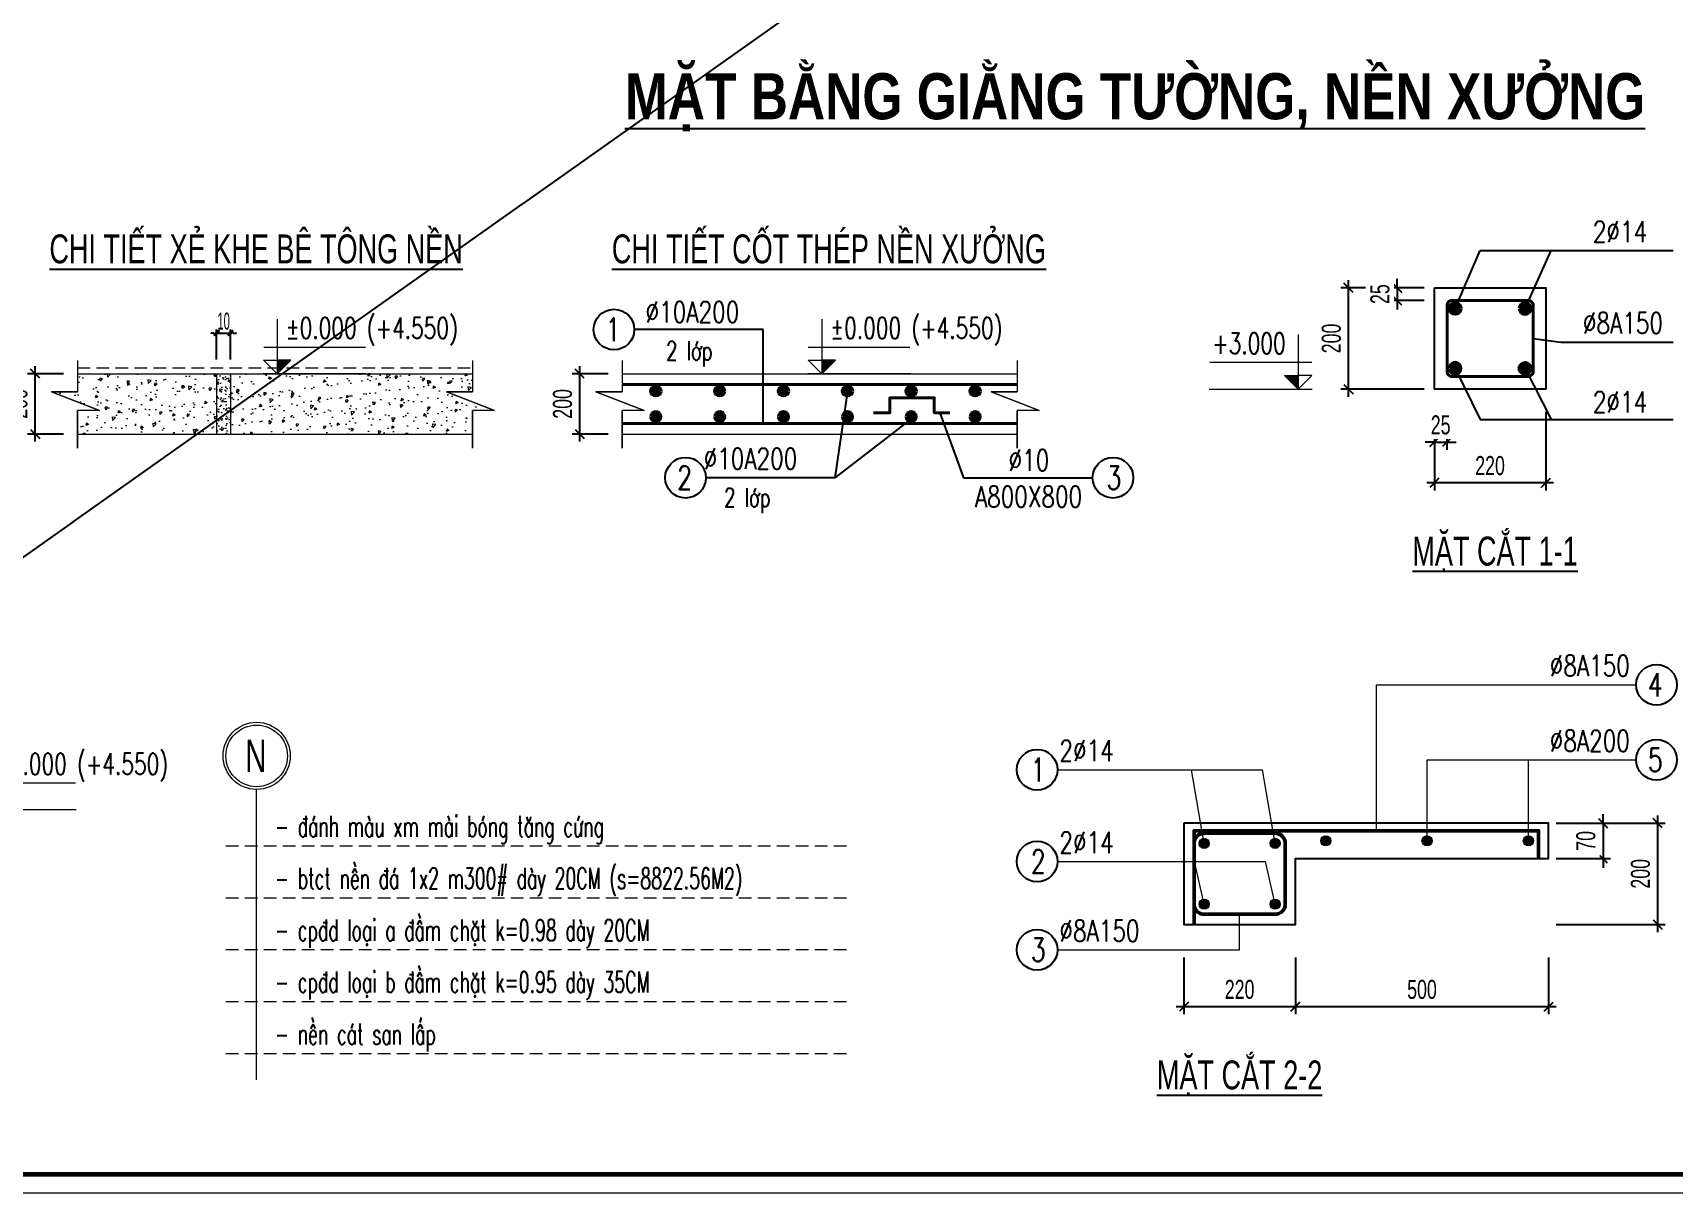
# Model space of a CAD drawing. Header units: inches. Extents: x 541671 to 837720, y 76128 to 1008472.
# Drawn here: x 658698 to 755842, y 171496 to 240202 of the extents above; entities that cross this region are included whole.
import ezdxf
from ezdxf.enums import TextEntityAlignment as Align

# ---------------------------------------------------------------- set-up
doc = ezdxf.new("R2010")
doc.units = ezdxf.units.IN
doc.header["$MEASUREMENT"] = 0
doc.header["$PDMODE"] = 32
doc.header["$PDSIZE"] = -1
doc.linetypes.add('HIDDEN', pattern=[0.375, 0.25, -0.125])
doc.layers.get('0').update_dxf_attribs({"lineweight": 18})
for name, color, linetype in [('DIM', 1, 'Continuous'), ('Khungten_LCDI', 7, 'Continuous'), ('text', 7, 'Continuous')]:
    doc.layers.add(name, color=color, linetype=linetype)
for name, color, linetype, lineweight in [('EG Dim', 8, 'Continuous', 18), ('EG Hatch', 252, 'Continuous', 5), ('EG Net dam2', 6, 'Continuous', 50), ('EG Net khuat', 4, 'HIDDEN', 20), ('EG Net thay', 7, 'Continuous', 20), ('EG Text2', 7, 'Continuous', 25), ('ISO', 153, 'Continuous', 15), ('KCS_SNODE', 6, 'Continuous', 18), ('KCS_STEEL', 4, 'Continuous', 35), ('KICHTHUOC', 4, 'Continuous', 18), ('LC Dim', 8, 'Continuous', 18), ('LC Khac', 4, 'Continuous', 9), ('LC Net dam2', 6, 'Continuous', 40), ('LC Net dam3', 1, 'Continuous', 60), ('LC Net thay', 7, 'Continuous', 25), ('LC Text1', 3, 'Continuous', 20), ('LC Text2', 7, 'Continuous', 25), ('TEXT1', 3, 'Continuous', 15)]:
    doc.layers.add(name, color=color, linetype=linetype, lineweight=lineweight)
doc.layers.add('KCS_Plotter', color=11, linetype='Continuous', plot=False)
doc.styles.add('EG 1', font='VHAVANB_2.TTF')
doc.styles.add('EG Hai', font='VHARIALN_3.TTF', dxfattribs={"width": 0.7})
doc.styles.add('EG Huy', font='vnsimli.shx', dxfattribs={"width": 0.75})
doc.styles.add('HOATBIF', font='hoatbif.shx', dxfattribs={"width": 0.5})
doc.styles.add('Khungten', font='VHAVAN_2.TTF', dxfattribs={"width": 0.8, "height": 5000})
doc.styles.add('LC 1', font='VHAVANB_2.TTF')
doc.styles.add('LC 3', font='vnsimli.shx', dxfattribs={"width": 0.75})
doc.styles.add('LC3', font='VHARIALB_3.TTF', dxfattribs={"width": 0.8})
doc.styles.add('Title', font='VHAVAN_2.TTF', dxfattribs={"width": 0.8})
doc.styles.add('VNISHX', font='vn_vni.shx', dxfattribs={"width": 0.7})
doc.dimstyles.new('1-100', dxfattribs={"dimscale": 60, "dimtxt": 2.2, "dimasz": 0.4, "dimexe": 0.5, "dimexo": 0, "dimgap": 1, "dimtad": 1, "dimdec": 0, "dimzin": 0, "dimdsep": 46, "dimtxsty": 'HOATBIF', "dimblk1": 'DOT', "dimblk2": 'DOT', "dimsah": 1, "dimcen": -1, "dimdle": 1, "dimclrd": 256, "dimclre": 256, "dimclrt": 130, "dimadec": 0, "dimazin": 0, "dimtfac": 0.333333, "dimtdec": 0, "dimtix": 1, "dimtmove": 2, "dimatfit": 3, "dimldrblk": 'DOT', "dimfxl": 0.5, "dimtvp": 0.833333, "dimtolj": 1, "dimtzin": 12, "dimarcsym": 0})
doc.dimstyles.new('DDC_2', dxfattribs={"dimscale": 10, "dimtxt": 2.5, "dimasz": 1.2, "dimexe": 1, "dimexo": 1, "dimgap": 1, "dimtad": 1, "dimdec": 0, "dimzin": 0, "dimdsep": 46, "dimtxsty": 'VNISHX', "dimblk": 'OBLIQUE', "dimcen": 1, "dimdle": 1, "dimclrd": 8, "dimclre": 8, "dimclrt": 3, "dimaunit": 1, "dimadec": 0, "dimazin": 0, "dimtfac": 1, "dimtdec": 0, "dimtix": 1, "dimtmove": 1, "dimatfit": 3, "dimfxl": 4, "dimtvp": 2.25, "dimtfill": 1, "dimtolj": 1, "dimtzin": 0, "dimarcsym": 0})

# ---------------------------------------------------------------- blocks, each defined once
blk = doc.blocks.new('TIEUDE1')
at = {"layer": 'EG Text2', "color": 7, "style": 'EG 1'}
blk.add_attdef('TIªU§Ò', text='', height=5, dxfattribs=at).set_placement((0, 0), align=Align.BOTTOM_CENTER)
blk.add_attdef('TL', text='', height=3, dxfattribs=at).set_placement((0, -2), align=Align.TOP_CENTER)
blk = doc.blocks.new('CT')
at = {"layer": 'LC Khac'}
blk.add_hatch(color=252, dxfattribs=at).paths.add_polyline_path([(3.25, 1.6), (1.64, 1.6), (1.64, 0)])
at = {"layer": 'LC Khac', "color": 9, "ltscale": 50}
for p, q in [((0.05, 3.14), (12, 3.14)), ((12.09, 0), (0, 0))]:
    blk.add_line(p, q, dxfattribs=at)
for points in [[(1.64, 6.43), (1.64, 0)], [(1.64, 0), (0.03, 1.6), (1.64, 1.6)], [(1.64, 0), (3.25, 1.6), (1.64, 1.6)]]:
    blk.add_lwpolyline(points, dxfattribs=at)
at = {"layer": 'LC Khac', "color": 3, "style": 'LC 3', "width": 0.75}
blk.add_attdef('CT', (1.91, 3.5), '', height=2.2, dxfattribs=at)
blk = doc.blocks.new('_Oblique')
at = {"color": 0, "linetype": 'ByBlock', "lineweight": -2}
blk.add_line((-0.5, -0.5), (0.5, 0.5), dxfattribs=at)
blk = doc.blocks.new('*D569')
at = {"layer": 'Defpoints', "color": 0, "ltscale": 50, "transparency": 16777216}
for p in [(658838, 220015), (660966, 220015), (660966, 216445)]:
    blk.add_point(p, dxfattribs=at)
at = {"layer": 'DIM', "color": 8, "linetype": 'Continuous', "lineweight": -2, "ltscale": 50, "transparency": 16777216}
for p, q in [((660516, 220015), (658388, 220015)), ((658838, 215995), (658838, 220465)), ((660516, 216445), (658388, 216445))]:
    blk.add_line(p, q, dxfattribs=at)
at = {"layer": 'DIM', "color": 8, "lineweight": -2, "ltscale": 50, "transparency": 16777216, "xscale": 540, "yscale": 540, "zscale": 540}
for p, rotation in [((658838, 220015), 90), ((658838, 216445), 270)]:
    blk.add_blockref('_Oblique', p, dxfattribs=dict(at, rotation=rotation))
at = {"layer": 'DIM', "color": 3, "ltscale": 50, "transparency": 16777216, "insert": (657825, 218230), "char_height": 1125, "attachment_point": 5, "rotation": 90, "style": 'VNISHX', "bg_fill": 3, "box_fill_scale": 1.25, "bg_fill_color": 256, "bg_fill_true_color": 13158600, "bg_fill_transparency": 0}
blk.add_mtext('\\A1;200', dxfattribs=at)
blk = doc.blocks.new('DOT')
at = {"layer": 'KICHTHUOC'}
blk.add_line((-2.25, 0), (2.25, 0), dxfattribs=at)
at = {"layer": 'KICHTHUOC', "color": 4}
blk.add_line((-1, -1), (1, 1), dxfattribs=at)
blk.add_lwpolyline([(0.5, 1), (-1, -0.5), (-0.5, -1), (1, 0.5)], close=True, dxfattribs=at)
blk = doc.blocks.new('*D570')
at = {"layer": 'Defpoints', "color": 0, "ltscale": 50, "transparency": 16777216}
for p in [(670412, 222426), (669585, 220850), (670412, 220850)]:
    blk.add_point(p, dxfattribs=at)
at = {"layer": 'EG Dim', "lineweight": -2, "ltscale": 50, "transparency": 16777216}
for p, q in [((669585, 220850), (669585, 222626)), ((670412, 220850), (670412, 222626)), ((669425, 222426), (669265, 222426)), ((669585, 222426), (670412, 222426)), ((670572, 222426), (670732, 222426))]:
    blk.add_line(p, q, dxfattribs=at)
at = {"layer": 'EG Dim', "lineweight": -2, "ltscale": 50, "transparency": 16777216, "xscale": 160, "yscale": 160, "zscale": 160}
blk.add_blockref('DOT', (669585, 222426), dxfattribs=at)
at = {"layer": 'EG Dim', "lineweight": -2, "ltscale": 50, "transparency": 16777216, "xscale": 160, "yscale": 160, "zscale": 160, "rotation": 180}
blk.add_blockref('DOT', (670412, 222426), dxfattribs=at)
at = {"layer": 'EG Dim', "color": 130, "ltscale": 50, "transparency": 16777216, "insert": (669999, 223126), "char_height": 1000, "attachment_point": 5, "style": 'HOATBIF'}
blk.add_mtext('\\A1;10', dxfattribs=at)
blk = doc.blocks.new('TIEUDE2')
at = {"layer": 'LC Text2', "color": 7, "style": 'LC 1'}
blk.add_attdef('%%UTIªU§Ò', text='', height=3.5, dxfattribs=at).set_placement((0, 0), align=Align.BOTTOM_CENTER)
blk.add_attdef('TL', text='', height=2.2, dxfattribs=at).set_placement((0, -1.8), align=Align.TOP_CENTER)
blk = doc.blocks.new('theptron1')
at = {"layer": 'LC Net dam3'}
for p, q in [((-0.5, 0), (0.5, 0)), ((-0.35, 0.35), (0.35, -0.35)), ((0.35, 0.35), (-0.35, -0.35)), ((0, 0.5), (0, -0.5))]:
    blk.add_line(p, q, dxfattribs=at)
blk.add_circle((0, 0), 0.5, dxfattribs=at)
blk = doc.blocks.new('*D575')
at = {"layer": 'Defpoints', "color": 0, "ltscale": 50, "transparency": 16777216}
for p in [(741697, 218209), (748297, 218209), (741697, 213559)]:
    blk.add_point(p, dxfattribs=at)
at = {"layer": 'DIM', "color": 8, "linetype": 'Continuous', "lineweight": -2, "ltscale": 50, "transparency": 16777216}
for p, q in [((741697, 217759), (741697, 213109)), ((748297, 217759), (748297, 213109)), ((748747, 213559), (741247, 213559))]:
    blk.add_line(p, q, dxfattribs=at)
at = {"layer": 'DIM', "color": 8, "lineweight": -2, "ltscale": 50, "transparency": 16777216, "xscale": 540, "yscale": 540, "zscale": 540, "rotation": 180}
blk.add_blockref('_Oblique', (741697, 213559), dxfattribs=at)
at = {"layer": 'DIM', "color": 8, "lineweight": -2, "ltscale": 50, "transparency": 16777216, "xscale": 540, "yscale": 540, "zscale": 540}
blk.add_blockref('_Oblique', (748297, 213559), dxfattribs=at)
at = {"layer": 'DIM', "color": 3, "ltscale": 50, "transparency": 16777216, "insert": (744997, 214571), "char_height": 1125, "attachment_point": 5, "style": 'VNISHX', "bg_fill": 3, "box_fill_scale": 1.25, "bg_fill_color": 256, "bg_fill_true_color": 13158600, "bg_fill_transparency": 0}
blk.add_mtext('\\A1;220', dxfattribs=at)
blk = doc.blocks.new('*D576')
at = {"layer": 'Defpoints', "color": 0, "ltscale": 50, "transparency": 16777216}
for p in [(736614, 225104), (741545, 225104), (741545, 219104)]:
    blk.add_point(p, dxfattribs=at)
at = {"layer": 'DIM', "color": 8, "linetype": 'Continuous', "lineweight": -2, "ltscale": 50, "transparency": 16777216}
for p, q in [((736614, 218654), (736614, 225554)), ((741095, 225104), (736164, 225104)), ((741095, 219104), (736164, 219104))]:
    blk.add_line(p, q, dxfattribs=at)
at = {"layer": 'DIM', "color": 8, "lineweight": -2, "ltscale": 50, "transparency": 16777216, "xscale": 540, "yscale": 540, "zscale": 540}
for p, rotation in [((736614, 225104), 90), ((736614, 219104), 270)]:
    blk.add_blockref('_Oblique', p, dxfattribs=dict(at, rotation=rotation))
at = {"layer": 'DIM', "color": 3, "ltscale": 50, "transparency": 16777216, "insert": (735601, 222104), "char_height": 1125, "attachment_point": 5, "rotation": 90, "style": 'VNISHX', "bg_fill": 3, "box_fill_scale": 1.25, "bg_fill_color": 256, "bg_fill_true_color": 13158600, "bg_fill_transparency": 0}
blk.add_mtext('\\A1;200', dxfattribs=at)
blk = doc.blocks.new('*D577')
at = {"layer": 'Defpoints', "color": 0, "ltscale": 50, "transparency": 16777216}
for p in [(741545, 225104), (741545, 224354)]:
    blk.add_point(p, dxfattribs=at)
at = {"layer": 'DIM', "color": 8, "linetype": 'Continuous', "lineweight": -2, "ltscale": 50, "transparency": 16777216}
for p, q in [((739494, 225104), (739494, 225644)), ((741095, 225104), (739044, 225104)), ((739494, 225104), (739494, 224354)), ((741095, 224354), (739044, 224354)), ((739494, 224354), (739494, 223814))]:
    blk.add_line(p, q, dxfattribs=at)
at = {"layer": 'DIM', "color": 8, "lineweight": -2, "ltscale": 50, "transparency": 16777216, "xscale": 540, "yscale": 540, "zscale": 540}
for p, rotation in [((739494, 225104), 270), ((739494, 224354), 90)]:
    blk.add_blockref('_Oblique', p, dxfattribs=dict(at, rotation=rotation))
at = {"layer": 'DIM', "color": 3, "ltscale": 50, "transparency": 16777216, "insert": (738481, 224729), "char_height": 1125, "attachment_point": 5, "rotation": 90, "style": 'VNISHX', "bg_fill": 3, "box_fill_scale": 1.25, "bg_fill_color": 256, "bg_fill_true_color": 13158600, "bg_fill_transparency": 0}
blk.add_mtext('\\A1;25', dxfattribs=at)
at = {"layer": 'Defpoints', "color": 0, "ltscale": 50, "transparency": 16777216}
blk.add_point((739494, 224354), dxfattribs=at)
blk = doc.blocks.new('*D578')
at = {"layer": 'DIM', "color": 8, "linetype": 'Continuous', "lineweight": -2, "ltscale": 50, "transparency": 16777216}
for p, q in [((741697, 217759), (741697, 215518)), ((742447, 217759), (742447, 215518)), ((741697, 215968), (741157, 215968)), ((741697, 215968), (742447, 215968)), ((742447, 215968), (742987, 215968))]:
    blk.add_line(p, q, dxfattribs=at)
at = {"layer": 'DIM', "color": 8, "lineweight": -2, "ltscale": 50, "transparency": 16777216, "xscale": 540, "yscale": 540, "zscale": 540}
blk.add_blockref('_Oblique', (741697, 215968), dxfattribs=at)
at = {"layer": 'DIM', "color": 8, "lineweight": -2, "ltscale": 50, "transparency": 16777216, "xscale": 540, "yscale": 540, "zscale": 540, "rotation": 180}
blk.add_blockref('_Oblique', (742447, 215968), dxfattribs=at)
at = {"layer": 'DIM', "color": 3, "ltscale": 50, "transparency": 16777216, "insert": (742072, 216980), "char_height": 1125, "attachment_point": 5, "style": 'VNISHX', "bg_fill": 3, "box_fill_scale": 1.25, "bg_fill_color": 256, "bg_fill_true_color": 13158600, "bg_fill_transparency": 0}
blk.add_mtext('\\A1;25', dxfattribs=at)
at = {"layer": 'Defpoints', "color": 0, "ltscale": 50, "transparency": 16777216}
for p in [(741697, 218209), (742447, 218209), (742447, 215968)]:
    blk.add_point(p, dxfattribs=at)
blk = doc.blocks.new('*D571')
at = {"layer": 'Defpoints', "color": 0, "ltscale": 50, "transparency": 16777216}
for p in [(726866, 185907), (733466, 185907), (733466, 182542)]:
    blk.add_point(p, dxfattribs=at)
at = {"layer": 'DIM', "color": 8, "linetype": 'Continuous', "lineweight": -2, "ltscale": 50, "transparency": 16777216}
for p, q in [((726866, 185457), (726866, 182092)), ((733466, 185457), (733466, 182092)), ((726416, 182542), (733916, 182542))]:
    blk.add_line(p, q, dxfattribs=at)
at = {"layer": 'DIM', "color": 8, "lineweight": -2, "ltscale": 50, "transparency": 16777216, "xscale": 540, "yscale": 540, "zscale": 540, "rotation": 180}
blk.add_blockref('_Oblique', (726866, 182542), dxfattribs=at)
at = {"layer": 'DIM', "color": 8, "lineweight": -2, "ltscale": 50, "transparency": 16777216, "xscale": 540, "yscale": 540, "zscale": 540}
blk.add_blockref('_Oblique', (733466, 182542), dxfattribs=at)
at = {"layer": 'DIM', "color": 3, "ltscale": 50, "transparency": 16777216, "insert": (730166, 183555), "char_height": 1125, "attachment_point": 5, "style": 'VNISHX', "bg_fill": 3, "box_fill_scale": 1.25, "bg_fill_color": 256, "bg_fill_true_color": 13158600, "bg_fill_transparency": 0}
blk.add_mtext('\\A1;220', dxfattribs=at)
blk = doc.blocks.new('*D572')
at = {"layer": 'Defpoints', "color": 0, "ltscale": 50, "transparency": 16777216}
for p in [(733466, 185907), (748466, 185907), (748466, 182542)]:
    blk.add_point(p, dxfattribs=at)
at = {"layer": 'DIM', "color": 8, "linetype": 'Continuous', "lineweight": -2, "ltscale": 50, "transparency": 16777216}
for p, q in [((733466, 185457), (733466, 182092)), ((748466, 185457), (748466, 182092)), ((733016, 182542), (748916, 182542))]:
    blk.add_line(p, q, dxfattribs=at)
at = {"layer": 'DIM', "color": 8, "lineweight": -2, "ltscale": 50, "transparency": 16777216, "xscale": 540, "yscale": 540, "zscale": 540, "rotation": 180}
blk.add_blockref('_Oblique', (733466, 182542), dxfattribs=at)
at = {"layer": 'DIM', "color": 8, "lineweight": -2, "ltscale": 50, "transparency": 16777216, "xscale": 540, "yscale": 540, "zscale": 540}
blk.add_blockref('_Oblique', (748466, 182542), dxfattribs=at)
at = {"layer": 'DIM', "color": 3, "ltscale": 50, "transparency": 16777216, "insert": (740966, 183555), "char_height": 1125, "attachment_point": 5, "style": 'VNISHX', "bg_fill": 3, "box_fill_scale": 1.25, "bg_fill_color": 256, "bg_fill_true_color": 13158600, "bg_fill_transparency": 0}
blk.add_mtext('\\A1;500', dxfattribs=at)
blk = doc.blocks.new('*D573')
at = {"layer": 'Defpoints', "color": 0, "ltscale": 50, "transparency": 16777216}
for p in [(748466, 193407), (748466, 191307)]:
    blk.add_point(p, dxfattribs=at)
at = {"layer": 'DIM', "color": 8, "linetype": 'Continuous', "lineweight": -2, "ltscale": 50, "transparency": 16777216}
for p, q in [((748916, 193407), (752136, 193407)), ((751686, 193407), (751686, 193947)), ((751686, 193407), (751686, 191307)), ((748916, 191307), (752136, 191307)), ((751686, 191307), (751686, 190767))]:
    blk.add_line(p, q, dxfattribs=at)
at = {"layer": 'DIM', "color": 8, "lineweight": -2, "ltscale": 50, "transparency": 16777216, "xscale": 540, "yscale": 540, "zscale": 540}
for p, rotation in [((751686, 193407), 270), ((751686, 191307), 90)]:
    blk.add_blockref('_Oblique', p, dxfattribs=dict(at, rotation=rotation))
at = {"layer": 'DIM', "color": 3, "ltscale": 50, "transparency": 16777216, "insert": (750674, 192357), "char_height": 1125, "attachment_point": 5, "rotation": 90, "style": 'VNISHX', "bg_fill": 3, "box_fill_scale": 1.25, "bg_fill_color": 256, "bg_fill_true_color": 13158600, "bg_fill_transparency": 0}
blk.add_mtext('\\A1;70', dxfattribs=at)
at = {"layer": 'Defpoints', "color": 0, "ltscale": 50, "transparency": 16777216}
blk.add_point((751686, 191307), dxfattribs=at)
blk = doc.blocks.new('*D574')
at = {"layer": 'Defpoints', "color": 0, "ltscale": 50, "transparency": 16777216}
for p in [(748466, 193407), (748466, 187407), (754920, 187407)]:
    blk.add_point(p, dxfattribs=at)
at = {"layer": 'DIM', "color": 8, "linetype": 'Continuous', "lineweight": -2, "ltscale": 50, "transparency": 16777216}
for p, q in [((748916, 193407), (755370, 193407)), ((754920, 193857), (754920, 186957)), ((748916, 187407), (755370, 187407))]:
    blk.add_line(p, q, dxfattribs=at)
at = {"layer": 'DIM', "color": 8, "lineweight": -2, "ltscale": 50, "transparency": 16777216, "xscale": 540, "yscale": 540, "zscale": 540}
for p, rotation in [((754920, 193407), 90), ((754920, 187407), 270)]:
    blk.add_blockref('_Oblique', p, dxfattribs=dict(at, rotation=rotation))
at = {"layer": 'DIM', "color": 3, "ltscale": 50, "transparency": 16777216, "insert": (753908, 190407), "char_height": 1125, "attachment_point": 5, "rotation": 90, "style": 'VNISHX', "bg_fill": 3, "box_fill_scale": 1.25, "bg_fill_color": 256, "bg_fill_true_color": 13158600, "bg_fill_transparency": 0}
blk.add_mtext('\\A1;200', dxfattribs=at)
blk = doc.blocks.new('KCS_SNODE')
at = {"layer": 'KCS_SNODE'}
blk.add_hatch(color=256, dxfattribs=at).paths.add_polyline_path([(10, 0, 1), (-10, 0, 1)])
blk.add_circle((0, 0), 10, dxfattribs=at)
blk = doc.blocks.new('*D583')
at = {"layer": 'Defpoints', "color": 0, "ltscale": 50, "transparency": 16777216}
for p in [(691085, 220015), (693214, 220015), (693214, 216445)]:
    blk.add_point(p, dxfattribs=at)
at = {"layer": 'DIM', "color": 8, "linetype": 'Continuous', "lineweight": -2, "ltscale": 50, "transparency": 16777216}
for p, q in [((692764, 220015), (690635, 220015)), ((691085, 215995), (691085, 220465)), ((692764, 216445), (690635, 216445))]:
    blk.add_line(p, q, dxfattribs=at)
at = {"layer": 'DIM', "color": 8, "lineweight": -2, "ltscale": 50, "transparency": 16777216, "xscale": 540, "yscale": 540, "zscale": 540}
for p, rotation in [((691085, 220015), 90), ((691085, 216445), 270)]:
    blk.add_blockref('_Oblique', p, dxfattribs=dict(at, rotation=rotation))
at = {"layer": 'DIM', "color": 3, "ltscale": 50, "transparency": 16777216, "insert": (690072, 218230), "char_height": 1125, "attachment_point": 5, "rotation": 90, "style": 'VNISHX', "bg_fill": 3, "box_fill_scale": 1.25, "bg_fill_color": 256, "bg_fill_true_color": 13158600, "bg_fill_transparency": 0}
blk.add_mtext('\\A1;200', dxfattribs=at)
blk = doc.blocks.new('*U580')
at = {"layer": 'LC Dim', "xscale": -504.0322580653325, "yscale": 504.0322580649268, "zscale": 504.0322580646364, "rotation": 180}
blk.add_blockref('theptron1', (0, 0), dxfattribs=at)
blk = doc.blocks.new('*U581')
at = {"layer": 'LC Net dam2', "color": 0, "linetype": 'ByBlock', "lineweight": -2, "transparency": 16777216}
for p in [(0, 0), (3780, 0), (7560, 0), (11341, 0), (15121, 0), (18901, 0)]:
    blk.add_blockref('*U580', p, dxfattribs=at)
blk = doc.blocks.new('*U582')
at = {"layer": 'LC Dim', "xscale": -504.0322580653325, "yscale": 504.0322580649268, "zscale": 504.0322580646364, "rotation": 180}
blk.add_blockref('theptron1', (0, 0), dxfattribs=at)
blk = doc.blocks.new('*U579')
at = {"layer": 'LC Net dam2', "color": 0, "linetype": 'ByBlock', "lineweight": -2, "transparency": 16777216}
for p in [(0, 0), (3780, 0), (7560, 0), (11341, 0), (15121, 0), (18901, 0)]:
    blk.add_blockref('*U582', p, dxfattribs=at)
blk = doc.blocks.new('lcdi fix')
at = {"layer": 'Defpoints', "lineweight": 0}
blk.add_lwpolyline([(-1200, -14850), (-1200, 14850), (40800, 14850), (40800, -14850)], close=True, dxfattribs=at)
at = {"layer": 'Khungten_LCDI', "color": 5, "lineweight": 60}
blk.add_lwpolyline([(0, -14650), (0, 14650), (40600, 14650), (40600, -14650)], close=True, dxfattribs=at)
at = {"color": 7, "style": 'Khungten', "width": 0.8}
for tag, p in [('REVISION', (39499, -10746)), ('NGAYHT', (39546, -11609))]:
    blk.add_attdef(tag, text='', height=200, dxfattribs=at).set_placement(p, align=Align.CENTER)
at = {"layer": 'LC Text1', "style": 'Title', "width": 1.824646}
for tag, p, p2 in [('TENBANVE1', (36913, -8886), (40339, -8886)), ('TENBANVE2', (36913, -9562), (40339, -9562))]:
    blk.add_attdef(tag, text='', height=250, dxfattribs=at).set_placement(p, p2, align=Align.FIT)
at = {"layer": 'LC Text1', "style": 'Title', "width": 0.7}
blk.add_attdef('SOBANVE', text='', height=250, dxfattribs=at).set_placement((39562, -13896), align=Align.CENTER)

msp = doc.modelspace()

# ---------------------------------------------------------------- linework, layer by layer
at = {"layer": 'EG Net dam2', "ltscale": 2}
msp.add_lwpolyline([(727465.9, 187407.5), (727465.9, 192957.5), (747865.9, 192957.5), (747865.9, 191307.5)], dxfattribs=at)
msp.add_lwpolyline([(727465.9, 192207.5), (727465.9, 188607.5, 0.4142136), (728065.9, 188007.5), (732265.9, 188007.5, 0.4142136), (732865.9, 188607.5), (732865.9, 192207.5, 0.4142136), (732265.9, 192807.5), (728065.9, 192807.5, 0.4142136), (727465.9, 192207.5)], format="xyb", dxfattribs=at)
at = {"layer": 'EG Net khuat', "ltscale": 3000}
for p, q in [((670133, 192062.8), (706952.5, 192062.8)), ((670133, 188990.1), (706952.5, 188990.1)), ((670133, 185917.4), (706952.5, 185917.4)), ((670133, 182844.8), (706952.5, 182844.8)), ((670133, 179772.1), (706952.5, 179772.1))]:
    msp.add_line(p, q, dxfattribs=at)
at = {"layer": 'ISO', "ltscale": 4}
msp.add_line((671954.4, 178217.1), (671954.4, 195400.2), dxfattribs=at)
at = {"layer": 'ISO'}
msp.add_ellipse((671954.4, 197388.9), major_axis=(1823.9, 0), ratio=1, start_param=-0.0000093, end_param=6.283176, dxfattribs=at)
at = {"layer": 'KICHTHUOC'}
msp.add_ellipse((671954.4, 197388.9), major_axis=(1988.7, 0), ratio=1, start_param=-0.0000035, end_param=6.2831818, dxfattribs=at)
at = {"layer": 'LC Dim', "ltscale": 2}
for p, q in [((738265.9, 192957.5), (738265.9, 201600.4)), ((738265.9, 201600.4), (753649.3, 201600.4)), ((719377, 196568.2), (731515.9, 196568.2)), ((728065.9, 192207.5), (727315.9, 196568.2)), ((732265.9, 192207.5), (731515.9, 196568.2)), ((741265.9, 192357.5), (741265.9, 197157.5)), ((741265.9, 197157.5), (753649.3, 197157.5)), ((747265.9, 192357.5), (747265.9, 197157.5)), ((719377, 191136.5), (731691.1, 191136.5)), ((728065.9, 188607.5), (727491.1, 191136.5)), ((732265.9, 188607.5), (731691.1, 191136.5))]:
    msp.add_line(p, q, dxfattribs=at)
at = {"layer": 'LC Net dam2'}
msp.add_lwpolyline([(742447.2, 220153.6), (742447.2, 224053.6, -0.4142136), (742747.2, 224353.6), (747247.2, 224353.6, -0.4142136), (747547.2, 224053.6), (747547.2, 220153.6, -0.4142136), (747247.2, 219853.6), (742747.2, 219853.6, -0.4142136)], format="xyb", close=True, dxfattribs=at)
at = {"layer": 'LC Net thay'}
msp.add_lwpolyline([(741697.2, 225103.6), (748297.2, 225103.6), (748297.2, 219103.6), (741697.2, 219103.6)], close=True, dxfattribs=at)
at = {"layer": 'LC Net thay', "ltscale": 2}
msp.add_lwpolyline([(726865.9, 193407.5), (726865.9, 187407.5), (733465.9, 187407.5), (733465.9, 191307.5), (748465.9, 191307.5), (748465.9, 193407.5), (726865.9, 193407.5)], dxfattribs=at)
at = {"layer": 'LC Text2', "ltscale": 100}
for centre in [(754853.7, 201600.4), (754853.7, 197157.5), (718172.6, 196568.2), (718172.6, 191136.5), (718172.6, 185907.5)]:
    msp.add_circle(centre, 1204.4, dxfattribs=at)

# ---------------------------------------------------------------- block references
at = {"layer": 'KCS_STEEL', "xscale": 30, "yscale": 30, "zscale": 30}
for p in [(728065.9, 192207.5), (732265.9, 192207.5), (735265.9, 192357.5), (741265.9, 192357.5), (747265.9, 192357.5), (728065.9, 188607.5), (732265.9, 188607.5)]:
    msp.add_blockref('KCS_SNODE', p, dxfattribs=at)
at = {"layer": 'LC Dim'}
for p, xscale, yscale, zscale in [((742927.2, 223873.6), 600.0000000009719, 600.0000000009719, 600.0000000009719), ((747067.2, 223873.6), -600.0000000009719, 600.000000000489, 600.0000000001432)]:
    msp.add_blockref('theptron1', p, dxfattribs=dict(at, xscale=xscale, yscale=yscale, zscale=zscale))
at = {"layer": 'LC Dim', "rotation": 180}
for p, xscale, yscale, zscale in [((742927.2, 220333.6), -600.0000000009719, 600.000000000489, 600.0000000001432), ((747067.2, 220333.6), 600.0000000009719, 600.0000000009719, 600.0000000009719)]:
    msp.add_blockref('theptron1', p, dxfattribs=dict(at, xscale=xscale, yscale=yscale, zscale=zscale))
at = {"layer": 'LC Text1'}
ref = msp.add_blockref('CT', (655181.8, 194202.6), dxfattribs=dict(at, xscale=504.0322580653325, yscale=504.0322580653325, zscale=504.0322580653325))
ref.add_attrib('CT', '%%P0.000 (+4.550)', (656511.8, 196289.7), dxfattribs={"color": 3, "height": 1250.08, "style": 'LC 3', "width": 0.7})
at = {"layer": 'LC Text2'}
ref = msp.add_blockref('TIEUDE1', (723975, 234262.7), dxfattribs=dict(at, xscale=554.3999834408254, yscale=554.3999834408254, zscale=554.3999834408254))
ref.add_attrib('TIªU§Ò', '%%UmÆt b»ng GI»NG T¦êNG, nÒn x\xadëng', dxfattribs={"color": 7, "height": 2730.095, "style": 'LC3', "width": 0.8}).set_placement((723975, 234262.7), align=Align.BOTTOM_CENTER)
ref = msp.add_blockref('TIEUDE2', (745292.7, 208144.9), dxfattribs=dict(at, xscale=504.0322580654903, yscale=504.0322580654903, zscale=504.0322580654903))
ref.add_attrib('%%UTIªU§Ò', '%%UmÆt c¾t 1-1', dxfattribs={"color": 7, "height": 1711.768, "style": 'LC 1', "width": 0.7}).set_placement((745292.7, 208144.9), align=Align.BOTTOM_CENTER)
ref = msp.add_blockref('TIEUDE2', (730165.9, 177128.6), dxfattribs=dict(at, xscale=504.0322580654903, yscale=504.0322580654903, zscale=504.0322580654903))
ref.add_attrib('%%UTIªU§Ò', '%%UmÆt c¾t 2-2', dxfattribs={"color": 7, "height": 1711.768, "style": 'LC 1', "width": 0.7}).set_placement((730165.9, 177128.6), align=Align.BOTTOM_CENTER)

# ---------------------------------------------------------------- texts
at = {"layer": 'LC Text2', "linetype": 'ByBlock', "style": 'LC 3', "width": 0.75}
for s, p in [('2%%C14', (751085.8, 227808.4)), ('%%C8A150', (750494.9, 222391.9)), ('2%%C14', (751085.8, 217712.4)), ('%%C8A150', (748531.4, 202099.5)), ('2%%C14', (719492.9, 197067.3)), ('%%C8A200', (748531.4, 197656.6)), ('2%%C14', (719492.9, 191635.6)), ('%%C8A150', (719492.9, 186406.6))]:
    msp.add_text(s, height=1250.5, dxfattribs=at).set_placement(p)
at = {"layer": 'LC Text2', "ltscale": 100, "style": 'LC 3', "width": 0.75}
for s, p in [('4', (754785.7, 201600.4)), ('1', (718240.6, 196568.2)), ('5', (754785.7, 197157.5)), ('2', (718240.6, 191136.5)), ('3', (718240.6, 185907.5))]:
    msp.add_text(s, height=1375.6, dxfattribs=at).set_placement(p, align=Align.MIDDLE_CENTER)
at = {"layer": 'text', "ltscale": 0.2, "style": 'EG Hai', "width": 0.8}
msp.add_text('n', height=1905.6, dxfattribs=at).set_placement((671900.9, 195871.4), align=Align.BOTTOM_CENTER)
at = {"layer": 'TEXT1', "color": 3, "style": 'EG Huy', "width": 0.6}
for s, p in [('- ®¸nh mµu xm mµi bãng t¨ng cøng', (673041.8, 192590.6)), ('- btct nÒn ®¸ 1x2 m300# dµy 20CM (s=8822.56M2)', (673041.8, 189517.9)), ('- cp®d lo¹i a ®Çm chÆt k=0.98 dµy 20CM', (673041.8, 186445.3)), ('- cp®d lo¹i b ®Çm chÆt k=0.95 dµy 35CM', (673041.8, 183372.6)), ('- nÒn c¸t san lÊp ', (673041.8, 180299.9))]:
    msp.add_text(s, height=1250.049, dxfattribs=at).set_placement(p)

# ---------------------------------------------------------------- dimensions: what is measured, and where the dimension line sits
at = {"layer": 'DIM', "ltscale": 50}
dim = msp.add_linear_dim(base=(741697.2, 213558.8), p1=(748297.2, 218208.8), p2=(741697.2, 218208.8), dimstyle='DDC_2', override={"dimscale": 450, "dimlfac": 0.033333, "dimfxl": 650, "dimfxlon": 1, "dimarcsym": 2}, dxfattribs=at)
dim.commit()
dim.dimension.update_dxf_attribs({"geometry": '*D575', "text_midpoint": (744997.2, 214571.3)})
dim = msp.add_aligned_dim(p1=(726865.9, 185907.5), p2=(733465.9, 185907.5), distance=-3365, dimstyle='DDC_2', override={"dimscale": 450, "dimlfac": 0.033333, "dimfxl": 650, "dimfxlon": 1, "dimarcsym": 2}, dxfattribs=at)
dim.commit()
dim.dimension.update_dxf_attribs({"geometry": '*D571', "text_midpoint": (730165.9, 183555)})

# ---------------------------------------------------------------- leaders
at = {"layer": 'EG Dim', "ltscale": 50}
for points in [[(742927.2, 223873.6), (744420.4, 227309.3), (755842.2, 227309.3)], [(747067.2, 223873.6), (748611.4, 227309.3), (755842.2, 227309.3)], [(747547.2, 222103.6), (749179.5, 221892.8), (755842.2, 221892.8)]]:
    msp.add_leader(points, dimstyle='1-100', override={"dimscale": 400, "dimtxt": 2.5, "dimgap": 0.5, "dimlfac": 0.05}, dxfattribs=at)

# ---------------------------------------------------------------- wipeouts: each hides what was drawn before it
at = {"linetype": 'HIDDEN', "ltscale": 4000}
msp.add_wipeout([(655384, 230365.1), (687631.4, 230365.1), (687631.4, 211214.4), (655384, 211214.4)], dxfattribs=at).dxf.layer = 'EG Net khuat'

# ---------------------------------------------------------------- next in the draw order: hatches: boundary and pattern name
at = {"layer": 'EG Hatch', "ltscale": 0.2}
h = msp.add_hatch(dxfattribs=at)
h.set_pattern_fill('AR-CONC', color=256, scale=8.881835, angle=180, style=0)
h.set_pattern_definition([(230, (-1281526.3, 1309752.8), (-1618.1342, 141.5683), [169.199, -1861.1886]), (175, (-1281526.3, 1309752.8), (313.021, -1696.9336), [135.3592, -1488.9509]), (280.451, (-1281661.1, 1309764.6), (-1305.1191, -1555.3576), [143.7969, -1581.766]), (226.1842, (-1281526.3, 1309301.6), (-2407.6794, 373.413), [253.7984, -2791.7829]), (276.6356, (-1281727, 1309332.7), (-2108.5853, -2197.593), [215.6954, -2372.649]), (171.184, (-1281526.3, 1309301.6), (-2108.5886, -2197.589), [203.0388, -2233.4263]), (201, (-1281751.9, 1309414.4), (-1346.6184, 908.3055), [169.199, -1861.1886]), (146, (-1281751.9, 1309414.4), (-548.9154, -1635.9272), [135.3592, -1488.9509]), (251.4514, (-1281864.1, 1309490.1), (-1895.5301, -727.6253), [143.7969, -1581.766]), (217.5, (-1281526.26, 1309752.8), (-27.43247, -751.00392), [0, -1470.90297, 0, -1511.5107, 0, -1494.59082]), (187.5, (-1281526.3, 1309752.8), (-593.48123, -889.78736), [0, -861.7867, 0, -1437.06317, 0, -569.6365]), (147.5, (-1281023.2, 1309752.8), (-1204.29332, 50.88176), [0, -563.99654, 0, -1759.6692, 0, -2334.94566]), (137.5, (-1280797.6, 1309752.8), (-1315.659, -225.8339), [0, -733.1955, 0, -1168.6008, 0, -1658.1498])])
h.paths.add_polyline_path([(673087.8, 220015.2), (670412.4, 220015.2), (670412.4, 218339.7)])
h.paths.add_polyline_path([(684739.8, 216445.2), (684739.8, 217834.7), (686042.5, 217834.7), (683196.3, 218937.2), (684739.8, 218937.2), (684739.8, 220015.2), (673087.8, 220015.2), (670412.4, 218339.7), (670412.4, 216445.2)])
h.paths.add_polyline_path([(661344.8, 217834.7), (661344.8, 216445.2), (669585.2, 216445.2), (669585.2, 220015.2), (661344.8, 220015.2), (661344.8, 218937.2), (659801.4, 218937.2), (662647.5, 217834.7)])
h = msp.add_hatch(dxfattribs=at)
h.set_pattern_fill('AR-SAND', color=256, scale=8.881835, angle=180, style=0)
h.set_pattern_definition([(217.5, (-1268094.26, 1309752.8), (14.211214, -434.68877), [0, -342.909894, 0, -383.517645, 0, -366.59775]), (187.5, (-1268094.26, 1309752.8), (-399.25917, -636.67224), [0, -184.990864, 0, -309.0701, 0, -118.43927]), (147.5, (-1267816.78, 1309752.8), (-702.54639, -1.276484), [0, -112.79931, 0, -406.077506, 0, -530.156744]), (137.5, (-1267816.8, 1309752.8), (-678.17826, -198.00215), [0, -56.399654, 0, -266.206365, 0, -304.55813])])
h.paths.add_polyline_path([(670412.4, 220015.2), (669585.2, 220015.2), (669585.2, 218050.7), (670412.4, 218568.8)])
h.paths.add_polyline_path([(670412.4, 218568.8), (669585.2, 218050.7), (669585.2, 216445.2), (670412.4, 216445.2)])

# ---------------------------------------------------------------- next in the draw order: linework, layer by layer
at = {"layer": 'EG Net thay', "ltscale": 0.2}
for p, q in [((661344.8, 220015.2), (684739.8, 220015.2)), ((669585.2, 220015.2), (669585.2, 216445.2)), ((670412.4, 220015.2), (670412.4, 216445.2)), ((661344.8, 216445.2), (671486.6, 216445.2)), ((671486.6, 216445.2), (684739.8, 216445.2))]:
    msp.add_line(p, q, dxfattribs=at)
at = {"layer": 'ISO', "ltscale": 4}
msp.add_line((684739.8, 220789.9), (684739.8, 218937.2), dxfattribs=at)
for points in [[(661344.8, 220789.9), (661344.8, 218937.2)], [(662647.5, 217834.7), (661344.8, 217834.7), (661344.8, 215617), (661344.8, 217834.7)], [(686042.5, 217834.7), (684739.8, 217834.7), (684739.8, 215617), (684739.8, 217834.7)]]:
    msp.add_lwpolyline(points, dxfattribs=at)
for points in [[(659801.4, 218937.2), (661344.8, 218937.2), (659801.4, 218937.2), (662647.5, 217834.7)], [(683196.3, 218937.2), (684739.8, 218937.2), (683196.3, 218937.2), (686042.5, 217834.7)]]:
    msp.add_lwpolyline(points, close=True, dxfattribs=at)
at = {"layer": 'LC Dim', "ltscale": 2}
for p, q in [((730165.9, 185907.5), (730165.9, 188007.5)), ((719377, 185907.5), (730165.9, 185907.5)), ((719377, 185907.5), (726517, 185907.5))]:
    msp.add_line(p, q, dxfattribs=at)

# ---------------------------------------------------------------- next in the draw order: block references
at = {"layer": 'LC Text1'}
ref = msp.add_blockref('CT', (672345.4, 220015.2), dxfattribs=dict(at, xscale=504.0322580653325, yscale=504.0322580653325, zscale=504.0322580653325))
ref.add_attrib('CT', '%%P0.000 (+4.550)', (673675.4, 222102.3), dxfattribs={"color": 3, "height": 1250.08, "style": 'LC 3', "width": 0.7})
at = {"layer": 'LC Text2'}
ref = msp.add_blockref('TIEUDE2', (671921.3, 226037.7), dxfattribs=dict(at, xscale=504.0322580654903, yscale=504.0322580654903, zscale=504.0322580654903))
ref.add_attrib('%%UTIªU§Ò', '%%Uchi tiÕt xÎ khe bª t«ng nÒn', dxfattribs={"color": 7, "height": 1711.768, "style": 'LC 1', "width": 0.7}).set_placement((671921.3, 226037.7), align=Align.BOTTOM_CENTER)

# ---------------------------------------------------------------- next in the draw order: dimensions: what is measured, and where the dimension line sits
at = {"layer": 'DIM', "ltscale": 50}
dim = msp.add_linear_dim(base=(736613.7, 225103.6), p1=(741544.9, 219103.6), p2=(741544.9, 225103.6), angle=90, dimstyle='DDC_2', override={"dimscale": 450, "dimlfac": 0.033333, "dimfxl": 650, "dimfxlon": 1, "dimarcsym": 2}, dxfattribs=at)
dim.commit()
dim.dimension.update_dxf_attribs({"geometry": '*D576', "text_midpoint": (735601.2, 222103.6)})
for p1, p2, distance, picture, middle in [((748465.9, 193407.5), (748465.9, 191307.5), 3220.3, '*D573', (750673.6, 192357.5)), ((733465.9, 185907.5), (748465.9, 185907.5), -3365, '*D572', (740965.9, 183555))]:
    dim = msp.add_aligned_dim(p1=p1, p2=p2, distance=distance, dimstyle='DDC_2', override={"dimscale": 450, "dimlfac": 0.033333, "dimfxl": 650, "dimfxlon": 1, "dimarcsym": 2}, dxfattribs=at)
    dim.commit()
    dim.dimension.update_dxf_attribs({"geometry": picture, "text_midpoint": middle})
at = {"layer": 'EG Dim', "ltscale": 50}
dim = msp.add_linear_dim(base=(670412.4, 222426.4), p1=(669585.2, 220850.5), p2=(670412.4, 220850.5), text='10', dimstyle='1-100', override={"dimscale": 400, "dimtxt": 2.5, "dimgap": 0.5, "dimlfac": 0.05}, dxfattribs=at)
dim.commit()
dim.dimension.update_dxf_attribs({"geometry": '*D570', "text_midpoint": (669998.8, 223126.4)})

# ---------------------------------------------------------------- next in the draw order: leaders
msp.add_leader([(747067.2, 220333.6), (748611.4, 217297.6), (755842.2, 217297.6)], dimstyle='1-100', override={"dimscale": 400, "dimtxt": 2.5, "dimgap": 0.5, "dimlfac": 0.05}, dxfattribs=at)

# ---------------------------------------------------------------- next in the draw order: wipeouts: each hides what was drawn before it
at = {"linetype": 'HIDDEN', "ltscale": 4000}
msp.add_wipeout([(687631.4, 230365.1), (724530.3, 230365.1), (724530.3, 211214.4), (687631.4, 211214.4)], dxfattribs=at).dxf.layer = 'EG Net khuat'

# ---------------------------------------------------------------- next in the draw order: linework, layer by layer
at = {"layer": 'EG Net thay', "ltscale": 0.2}
for p, q in [((693592.2, 220015.2), (716987.1, 220015.2)), ((693592.2, 216445.2), (716987.1, 216445.2))]:
    msp.add_line(p, q, dxfattribs=at)
at = {"layer": 'ISO', "ltscale": 4}
msp.add_line((716987.1, 220789.9), (716987.1, 218937.2), dxfattribs=at)
for points in [[(693592.2, 220789.9), (693592.2, 218937.2)], [(694894.9, 217834.7), (693592.2, 217834.7), (693592.2, 215617), (693592.2, 217834.7)], [(718289.8, 217834.7), (716987.1, 217834.7), (716987.1, 215617), (716987.1, 217834.7)]]:
    msp.add_lwpolyline(points, dxfattribs=at)
for points in [[(692048.7, 218937.2), (693592.2, 218937.2), (692048.7, 218937.2), (694894.9, 217834.7)], [(715443.7, 218937.2), (716987.1, 218937.2), (715443.7, 218937.2), (718289.8, 217834.7)]]:
    msp.add_lwpolyline(points, close=True, dxfattribs=at)
at = {"layer": 'LC Net dam2', "ltscale": 0.2}
msp.add_lwpolyline([(708478.8, 217708.2), (709455.4, 217708.2), (709455.4, 218590.2), (712085.8, 218590.2), (712085.8, 217708.2), (712999.3, 217708.2)], dxfattribs=at)
at = {"layer": 'LC Text2', "ltscale": 100}
for centre in [(693114.7, 222629.4), (697354.2, 213857.8), (722664.1, 213857.8)]:
    msp.add_circle(centre, 1204, dxfattribs=at)

# ---------------------------------------------------------------- next in the draw order: block references
at = {"layer": 'LC Net dam2', "extrusion": (0, 0, -1), "zscale": -1, "rotation": 180}
msp.add_blockref('*U579', (-695598.9, 218990.3), dxfattribs=at)
at = {"layer": 'LC Net dam2'}
msp.add_blockref('*U581', (695598.9, 217470), dxfattribs=at)
at = {"layer": 'LC Text1'}
ref = msp.add_blockref('CT', (704592.7, 220015.2), dxfattribs=dict(at, xscale=504.0322580653325, yscale=504.0322580653325, zscale=504.0322580653325))
ref.add_attrib('CT', '%%P0.000 (+4.550)', (705922.7, 222102.3), dxfattribs={"color": 3, "height": 1250.08, "style": 'LC 3', "width": 0.7})
ref = msp.add_blockref('CT', (734459.9, 219103.6), dxfattribs=dict(at, xscale=-504.0322580653325, yscale=504.0322580653325, zscale=504.0322580653325))
ref.add_attrib('CT', '+3.000', (728546.2, 221190.7), dxfattribs={"color": 3, "height": 1250.08, "style": 'LC 3', "width": 0.7})
at = {"layer": 'LC Text2'}
ref = msp.add_blockref('TIEUDE2', (705845.2, 226037.7), dxfattribs=dict(at, xscale=504.0322580654903, yscale=504.0322580654903, zscale=504.0322580654903))
ref.add_attrib('%%UTIªU§Ò', '%%Uchi tiÕt cèt thÐp nÒn x\xadëng', dxfattribs={"color": 7, "height": 1711.768, "style": 'LC 1', "width": 0.7}).set_placement((705845.2, 226037.7), align=Align.BOTTOM_CENTER)

# ---------------------------------------------------------------- next in the draw order: texts
at = {"layer": 'LC Text1', "color": 3, "style": 'LC 3', "width": 0.7}
for p in [(696201, 220822.4), (699639.3, 212133.6)]:
    msp.add_text('2 líp', height=1116.14, dxfattribs=at).set_placement(p)
at = {"layer": 'LC Text2', "linetype": 'ByBlock', "style": 'LC 3', "width": 0.75}
for s, p in [('%%C10A200', (694987.3, 223045.5)), ('%%C10A200', (698425.5, 214356.7)), ('%%C10', (716484.9, 214270.5))]:
    msp.add_text(s, height=1250.08, dxfattribs=at).set_placement(p)
at = {"layer": 'LC Text2', "ltscale": 100, "style": 'LC 3', "width": 0.75}
for s, p in [('1', (693058.5, 222629.4)), ('2', (697298.1, 213857.8)), ('3', (722720.3, 213857.8))]:
    msp.add_text(s, height=1375.1, dxfattribs=at).set_placement(p, align=Align.MIDDLE_CENTER)
at = {"layer": 'LC Text2', "linetype": 'ByBlock', "style": 'LC 3', "width": 0.75}
msp.add_text('A800X800', height=1250.08, rotation=0.00945, dxfattribs=at).set_placement((714490.7, 212107.9))

# ---------------------------------------------------------------- next in the draw order: dimensions: what is measured, and where the dimension line sits
at = {"layer": 'DIM', "ltscale": 50}
dim = msp.add_linear_dim(base=(739493.7, 224353.6), p1=(741544.9, 225103.6), p2=(741544.9, 224353.6), angle=90, dimstyle='DDC_2', override={"dimscale": 450, "dimlfac": 0.033333, "dimfxl": 650, "dimfxlon": 1, "dimarcsym": 2}, dxfattribs=at)
dim.commit()
dim.dimension.update_dxf_attribs({"geometry": '*D577', "text_midpoint": (738481.2, 224728.6)})
dim = msp.add_linear_dim(base=(658837.6, 220015.2), p1=(660966.5, 216445.2), p2=(660966.5, 220015.2), angle=90, text='200', dimstyle='DDC_2', override={"dimscale": 450, "dimlfac": 0.05, "dimfxl": 650, "dimfxlon": 1, "dimarcsym": 2}, dxfattribs=at)
dim.commit()
dim.dimension.update_dxf_attribs({"geometry": '*D569', "text_midpoint": (657825.1, 218230.2)})
dim = msp.add_linear_dim(base=(742447.2, 215967.8), p1=(741697.2, 218208.8), p2=(742447.2, 218208.8), dimstyle='DDC_2', override={"dimscale": 450, "dimlfac": 0.033333, "dimfxl": 650, "dimfxlon": 1, "dimarcsym": 2}, dxfattribs=at)
dim.commit()
dim.dimension.update_dxf_attribs({"geometry": '*D578', "text_midpoint": (742072.2, 216980.3)})
dim = msp.add_aligned_dim(p1=(748465.9, 193407.5), p2=(748465.9, 187407.5), distance=6454.2, dimstyle='DDC_2', override={"dimscale": 450, "dimlfac": 0.033333, "dimfxl": 650, "dimfxlon": 1, "dimarcsym": 2}, dxfattribs=at)
dim.commit()
dim.dimension.update_dxf_attribs({"geometry": '*D574', "text_midpoint": (753907.5, 190407.5)})

# ---------------------------------------------------------------- next in the draw order: leaders
at = {"layer": 'EG Dim', "ltscale": 50}
for points in [[(701958.5, 217075.2), (701958.5, 222628.8), (694318.6, 222629.4)], [(701958.5, 219385.2), (701958.8, 222628.8), (694318.6, 222629.4)], [(706939.6, 218990.3), (706198.3, 213857.1), (698558.2, 213857.8)], [(712409, 217708.2), (713820, 213857.1), (721460.2, 213857.8)], [(710605.3, 217245.6), (706198, 213857.1), (698558.2, 213857.8)]]:
    msp.add_leader(points, dimstyle='1-100', override={"dimscale": 400, "dimtxt": 2.5, "dimgap": 0.5, "dimlfac": 0.05}, dxfattribs=at)

# ---------------------------------------------------------------- next in the draw order: linework, layer by layer
at = {"layer": 'EG Net khuat', "ltscale": 3000}
msp.add_line((661344.8, 220370.6), (684739.8, 220370.6), dxfattribs=at)

# ---------------------------------------------------------------- next in the draw order: dimensions: what is measured, and where the dimension line sits
at = {"layer": 'DIM', "ltscale": 50}
dim = msp.add_linear_dim(base=(691085, 220015.2), p1=(693213.8, 216445.2), p2=(693213.8, 220015.2), angle=90, text='200', dimstyle='DDC_2', override={"dimscale": 450, "dimlfac": 0.05, "dimfxl": 650, "dimfxlon": 1, "dimarcsym": 2}, dxfattribs=at)
dim.commit()
dim.dimension.update_dxf_attribs({"geometry": '*D583', "text_midpoint": (690072.5, 218230.2)})

# ---------------------------------------------------------------- next in the draw order: leaders
at = {"layer": 'EG Dim', "ltscale": 50}
msp.add_leader([(742927.2, 220333.6), (744420.4, 217297.6), (755842.2, 217297.6)], dimstyle='1-100', override={"dimscale": 400, "dimtxt": 2.5, "dimgap": 0.5, "dimlfac": 0.05}, dxfattribs=at)

# ---------------------------------------------------------------- next in the draw order: linework, layer by layer
at = {"layer": 'KCS_Plotter', "ltscale": 50}
msp.add_line((604872, 171496), (837720, 336152.8), dxfattribs=at)
at = {"layer": 'LC Net dam2', "ltscale": 0.2}
for p, q in [((693592.2, 219385.2), (716987.1, 219385.2)), ((693592.2, 217075.2), (716987.1, 217075.2))]:
    msp.add_line(p, q, dxfattribs=at)

# ---------------------------------------------------------------- next in the draw order: block references
at = {"layer": 'LC Net thay', "xscale": 5.543999978195854, "yscale": 5.543999978195854, "zscale": 5.543999978195854}
msp.add_blockref('lcdi fix', (611524.8, 253824.4), dxfattribs=at)

doc.saveas('drawing.dxf')
